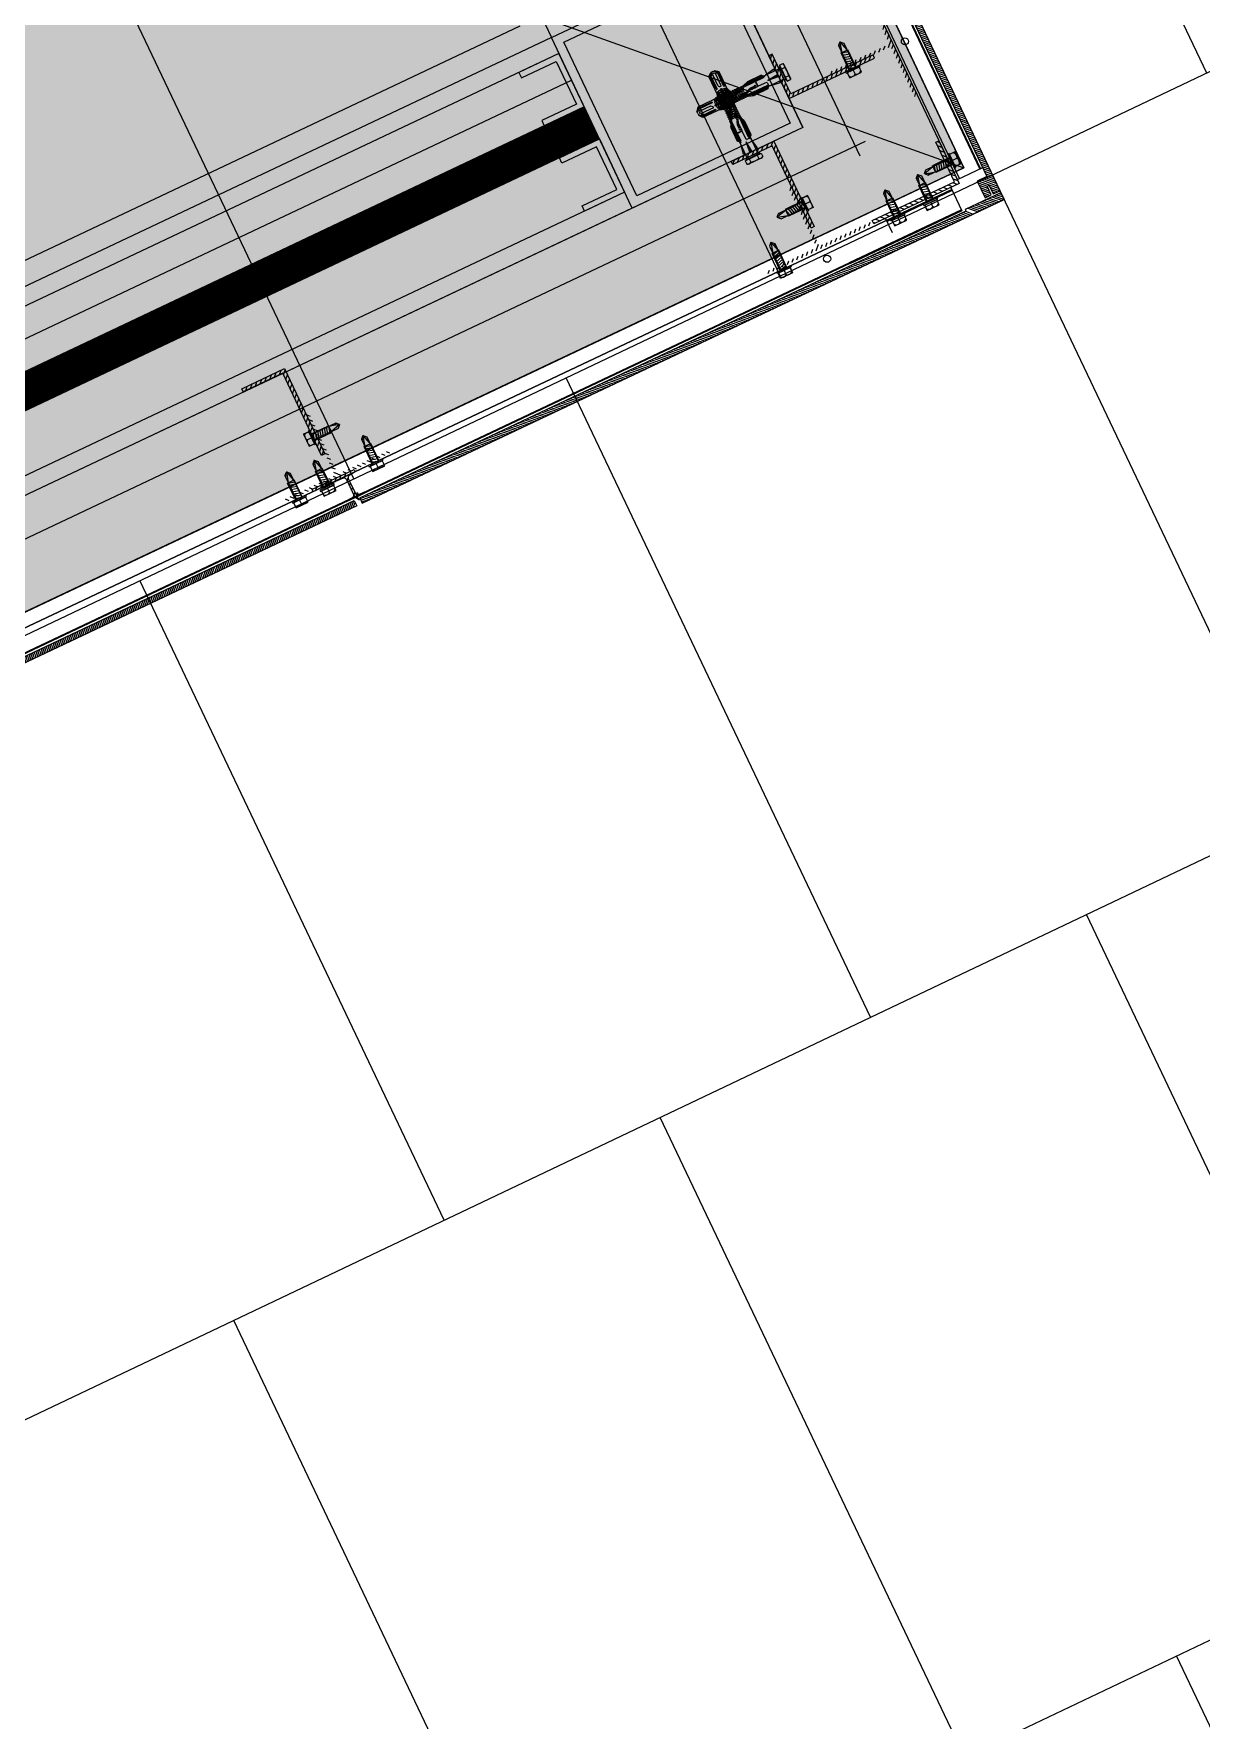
# Model space of a CAD drawing. Header units: metres. Extents: x 678805 to 1359287, y 2747329 to 5497370.
# Drawn here: x 679667.694 to 679668.683, y 2748562.204 to 2748563.633 of the extents above; entities that cross this region are included whole.
import ezdxf

# ---------------------------------------------------------------- set-up
doc = ezdxf.new("R2010")
doc.units = ezdxf.units.M
doc.linetypes.add('XREF_MON_BUILDINGS$0$Hidden', pattern=[0.004, 0.002, -0.002])
doc.linetypes.add('XREF_MON_SFT_TREES$0$HIDDEN', pattern=[0.375, 0.25, -0.125])
for name, color, linetype in [('00_XREF_MON_HSC_PAVEMENT', 7, 'Continuous'), ('00_XREF_TWQ_BUILDINGS', 7, 'Continuous'), ('00_XREF_TWQ_SFT_TREES', 7, 'Continuous'), ('XREF_MON_BUILDINGS$0$00-Modulos DEFINIDOS', 7, 'Continuous'), ('XREF_MON_BUILDINGS$0$00-Modulos ROOFS', 2, 'Continuous'), ('XREF_MON_BUILDINGS$0$02-L-01_Structure', 2, 'Continuous'), ('XREF_MON_BUILDINGS$0$02-L-01_Structure t2', 7, 'Continuous'), ('XREF_MON_BUILDINGS$0$02-L-01_Struture aux', 4, 'Continuous'), ('XREF_MON_BUILDINGS$0$02-L-Insulation', 252, 'Continuous'), ('XREF_MON_BUILDINGS$0$02-L-INT Panel', 5, 'Continuous'), ('XREF_MON_BUILDINGS$0$02-L-panel', 5, 'Continuous'), ('XREF_MON_SFT_TREES$0$SL_TREE_CANOPY', 251, 'XREF_MON_SFT_TREES$0$HIDDEN')]:
    doc.layers.add(name, color=color, linetype=linetype)
doc.layers.add('XREF_MON_BUILDINGS$0$0-WIPEOUTS', color=7, linetype='Continuous', true_color=0xffffff)
doc.layers.add('XREF_MON_SFT_TREES$0$SL_TREE_ALBIZIA_LEBBECK', color=7, linetype='Continuous', true_color=0xa3a300)
doc.layers.add('XREF_MON_BUILDINGS$0$00-AUX STRUCTURE', color=3, linetype='Continuous', plot=False)
for name, color, linetype, lineweight in [('XREF_MON_BUILDINGS$0$02-H-251', 251, 'Continuous', 0), ('XREF_MON_BUILDINGS$0$02-H-254', 254, 'Continuous', 0), ('XREF_MON_BUILDINGS$0$02-L-01_Structure L', 7, 'Continuous', 5), ('XREF_MON_BUILDINGS$0$02-L-01_Structure T', 8, 'Continuous', 5)]:
    doc.layers.add(name, color=color, linetype=linetype, lineweight=lineweight)
for name, color, linetype, lineweight, true_color in [('XREF_MON_BUILDINGS$0$02-KH-01 Water_Toilets', 7, 'Continuous', 30, 0x3877ff), ('XREF_MON_HSC_PAVEMENT$0$02-L-Joints-Paviment_07_Precast Concrete Blocks 60X40', 7, 'Continuous', 5, 0x999999), ('XREF_MON_HSC_PAVEMENT$0$03-TR-Pavement_07_Precast Concrete Blocks 60X40', 7, 'Continuous', 5, 0x999999)]:
    doc.layers.add(name, color=color, linetype=linetype, lineweight=lineweight, true_color=true_color)
doc.layers.get('XREF_MON_BUILDINGS$0$02-KH-01 Water_Toilets').off()
doc.layers.get('XREF_MON_SFT_TREES$0$SL_TREE_ALBIZIA_LEBBECK').off()
doc.linetypes.add('XREF_MON_BUILDINGS$0$BATTING', pattern='A,0.0001,-0.1,[134,ltypeshp.shx,S=0.1,R=0,X=-0.1,Y=0],-0.2,[134,ltypeshp.shx,S=0.1,R=180,X=0.1,Y=0],-0.1', length=0.4001)

# ---------------------------------------------------------------- blocks, each defined once
blk = doc.blocks.new('XREF_MON_BUILDINGS$0$modulo kiosco')
at = {"layer": 'XREF_MON_BUILDINGS$0$0-WIPEOUTS', "true_color": 0xfcfcfc}
h = blk.add_hatch(color=7, dxfattribs=at)
h.dxf.hatch_style = 1
h.paths.add_polyline_path([(119.6986, -61.6206), (119.6986, -56.8206), (124.4986, -56.8206), (124.4986, -61.6206)])
at = {"layer": 'XREF_MON_BUILDINGS$0$00-Modulos ROOFS'}
blk.add_line((119.6986, -56.8206), (124.4986, -61.6206), dxfattribs=at)
at = {"layer": 'XREF_MON_BUILDINGS$0$00-Modulos ROOFS', "lineweight": 0}
blk.add_lwpolyline([(119.6986, -61.6206), (119.6986, -56.8206), (124.4986, -56.8206), (124.4986, -61.6206)], close=True, dxfattribs=at)
at = {"layer": 'XREF_MON_BUILDINGS$0$00-Modulos ROOFS'}
blk.add_lwpolyline([(124.4986, -57.1206), (124.4986, -56.8206), (124.1986, -56.8206), (119.9986, -56.8206), (119.6986, -56.8206), (119.6986, -57.1206), (119.6986, -61.3206), (119.6986, -61.6206), (119.9986, -61.6206), (124.1986, -61.6206), (124.4986, -61.6206), (124.4986, -61.3206)], close=True, dxfattribs=at)
blk = doc.blocks.new('XREF_MON_BUILDINGS$0$PILAR STRUCTURE')
at = {"layer": 'XREF_MON_BUILDINGS$0$02-L-01_Structure', "linetype": 'Continuous'}
h = blk.add_hatch(dxfattribs=at)
h.set_pattern_fill('ANGLE', color=252)
h.set_pattern_definition([(0, (-144.6596, 18.5684), (0, 6.985), [5.08, -1.905]), (90, (-144.6596, 18.5684), (-6.985, 4e-16), [5.08, -1.905])])
h.paths.add_polyline_path([(-0.08, -0.08), (0.08, -0.08), (0.08, 0.08), (-0.08, 0.08)])
h.paths.add_polyline_path([(-0.072, -0.072), (0.072, -0.072), (0.072, 0.072), (-0.072, 0.072)], flags=16)
h = blk.add_hatch(color=252, dxfattribs=at)
h.dxf.hatch_style = 1
h.paths.add_polyline_path([(-0.072, -0.072), (0.072, -0.072), (0.072, 0.072), (-0.072, 0.072)], flags=16)
h.paths.add_polyline_path([(-0.08, -0.08), (0.08, -0.08), (0.08, 0.08), (-0.08, 0.08)])
for points in [[(-0.08, -0.08), (0.08, -0.08), (0.08, 0.08), (-0.08, 0.08)], [(-0.072, -0.072), (0.072, -0.072), (0.072, 0.072), (-0.072, 0.072)]]:
    blk.add_lwpolyline(points, close=True, dxfattribs=at)
blk = doc.blocks.new('XREF_MON_BUILDINGS$0$AUTORROSCANTE')
at = {"layer": 'XREF_MON_BUILDINGS$0$02-L-01_Structure t2', "color": 0}
for p, q in [((-31.2, 5.6), (-26.2, 5.6)), ((-31.2, 0), (-26.2, 0)), ((-2.4, 2.5), (-25, 2.5)), ((0, 0), (-9, 2.5)), ((0, 0), (-3.6, -1.1)), ((0, 0), (-2.4, 2.5)), ((0, 0), (-2.4, -2.5)), ((-31.2, -5.6), (-26.2, -5.6)), ((-2.4, -2.5), (-25, -2.5)), ((-3.6, -1.1), (-2.4, -2.5))]:
    blk.add_line(p, q, dxfattribs=at)
at = {"layer": 'XREF_MON_BUILDINGS$0$02-L-01_Structure t2', "color": 253}
for p, q in [((-25, 3.1), (-9, 3.1)), ((-23.5, -3.1), (-25, 2.7)), ((-21.4, -3.1), (-23.1, 3.1)), ((-19.3, -3.1), (-21, 3.1)), ((-17.3, -3.1), (-18.9, 3.1)), ((-15.2, -3.1), (-16.9, 3.1)), ((-13.1, -3.1), (-14.8, 3.1)), ((-11.1, -3.1), (-12.7, 3.1)), ((-9, -3.1), (-10.7, 3.1)), ((-9, -3.1), (-9, 3.1)), ((-25, -3.1), (-9, -3.1)), ((-3.6, -1.1), (-9, -2.5))]:
    blk.add_line(p, q, dxfattribs=at)
at = {"layer": 'XREF_MON_BUILDINGS$0$02-L-01_Structure t2', "color": 0}
for points in [[(-31.2, 5.6), (-26.2, 5.6), (-26.2, -5.6), (-31.2, -5.6)], [(-26.2, 6.5), (-25, 6.5), (-25, -6.5), (-26.2, -6.5)]]:
    blk.add_lwpolyline(points, close=True, dxfattribs=at)
for centre, start, end in [((-27, 2.4), 129.284, 214.1828), ((-27, -2.4), 145.8304, 230.7333)]:
    blk.add_arc(centre, 4.21, start, end, dxfattribs=at)
blk = doc.blocks.new('XREF_MON_BUILDINGS$0$ULMA_Montante VV')
at = {"layer": 'XREF_MON_BUILDINGS$0$02-H-251', "ltscale": 125}
h = blk.add_hatch(dxfattribs=at)
h.set_pattern_fill('ANSI31', color=256, scale=0.001, angle=450, style=0)
h.set_pattern_definition([(135, (-0.05125, -0.0025), (-0.00224506, -0.00224506), [])])
edge = h.paths.add_edge_path()
edge.add_line((-0.051, -0.0025), (0.0484, -0.0025))
edge.add_arc((0.0484, -0.0022), 0.0003, 270, 360)
edge.add_line((0.0487, -0.0022), (0.0487, -0.0003))
edge.add_arc((0.0484, -0.0003), 0.0003, 0, 90)
edge.add_line((0.0484, 0), (0, 0))
edge.add_line((0, 0), (0, 0.0572))
edge.add_arc((-0.0003, 0.0572), 0.0003, 0, 90)
edge.add_line((-0.0003, 0.0575), (-0.0022, 0.0575))
edge.add_arc((-0.0022, 0.0572), 0.0003, 90, 180)
edge.add_line((-0.0025, 0.0572), (-0.0025, 0))
edge.add_line((-0.0025, 0), (-0.051, 0))
edge.add_arc((-0.051, -0.0003), 0.0003, 90, 180)
edge.add_line((-0.0513, -0.0003), (-0.0513, -0.0022))
edge.add_arc((-0.051, -0.0022), 0.0003, 180, 270)
blk = doc.blocks.new('XREF_MON_BUILDINGS$0$ULMA_Autotaladrante')
at = {"layer": 'XREF_MON_BUILDINGS$0$02-L-01_Structure T', "color": 252}
for p, q in [((-0.025, 0), (-0.0226, 0.0025)), ((-0.025, 0), (-0.016, 0.0025)), ((-0.025, 0), (-0.0226, -0.0025)), ((-0.025, 0), (-0.0214, -0.0011)), ((-0.0226, 0.0025), (0, 0.0025)), ((0, 0.0032), (-0.016, 0.0032)), ((-0.016, -0.0031), (-0.016, 0.0032)), ((-0.016, -0.0031), (-0.0143, 0.0032)), ((-0.0139, -0.0031), (-0.0123, 0.0032)), ((-0.0119, -0.0031), (-0.0102, 0.0032)), ((-0.0098, -0.0031), (-0.0081, 0.0032)), ((-0.0077, -0.0031), (-0.0061, 0.0032)), ((-0.0057, -0.0031), (-0.004, 0.0032)), ((-0.0036, -0.0031), (-0.0019, 0.0032)), ((-0.0015, -0.0031), (0, 0.0027)), ((0.0062, 0.0056), (0.0012, 0.0056)), ((0.0062, 0), (0.0012, 0)), ((-0.0214, -0.0011), (-0.0226, -0.0025)), ((-0.0226, -0.0025), (0, -0.0025)), ((-0.0214, -0.0011), (-0.016, -0.0025)), ((0, -0.0031), (-0.016, -0.0031)), ((0.0062, -0.0056), (0.0012, -0.0056))]:
    blk.add_line(p, q, dxfattribs=at)
for points in [[(0.0012, 0.0065), (0, 0.0065), (0, -0.0065), (0.0012, -0.0065)], [(0.0062, 0.0056), (0.0012, 0.0056), (0.0012, -0.0056), (0.0062, -0.0056)]]:
    blk.add_lwpolyline(points, close=True, dxfattribs=at)
for centre, start, end in [((0.002, 0.0024), 325.8172, 50.716), ((0.002, -0.0024), 309.2667, 34.1696)]:
    blk.add_arc(centre, 0.00421, start, end, dxfattribs=at)
blk = doc.blocks.new('XREF_MON_BUILDINGS$0$ULMA_Escuadra40x80_Seccion')
at = {"layer": 'XREF_MON_BUILDINGS$0$02-H-251', "ltscale": 125}
h = blk.add_hatch(dxfattribs=at)
h.set_pattern_fill('ANSI31', color=256, scale=0.001, angle=360, style=0)
h.paths.add_polyline_path([(0, 0.08), (0.003, 0.08), (0.003, 0.003), (0.04, 0.003), (0.04, 0), (0, 0)])
at = {"layer": 'XREF_MON_BUILDINGS$0$02-L-01_Structure L', "linetype": 'Continuous'}
blk.add_lwpolyline([(0, 0.08), (0.003, 0.08), (0.003, 0.003), (0.04, 0.003), (0.04, 0), (0, 0)], close=True, dxfattribs=at)
blk = doc.blocks.new('XREF_MON_BUILDINGS$0$ULMA_Anclaje fijacion a forjado y a cerramiento base')
at = {"layer": 'XREF_MON_BUILDINGS$0$02-L-01_Structure T', "linetype": 'Continuous'}
for p, q in [((-0.095, 0.0049), (-0.098, 0.0019)), ((-0.095, 0.0038), (-0.098, 0.0016)), ((-0.098, 0.0009), (-0.095, 0.0031)), ((-0.098, 0), (-0.098, 0.0019)), ((-0.098, 0), (-0.098, -0.0019)), ((-0.095, 0.0012), (-0.096, 0.0004)), ((-0.0564, 0.0049), (-0.095, 0.0049)), ((-0.095, 0.0038), (-0.095, 0.0049)), ((-0.0795, 0.0038), (-0.095, 0.0038)), ((-0.0795, 0.0031), (-0.095, 0.0031)), ((-0.095, 0.0012), (-0.095, 0.0031)), ((-0.0805, 0.0012), (-0.095, 0.0012)), ((-0.0805, 0.0008), (-0.0805, 0.0012)), ((-0.0792, 0.0037), (-0.0795, 0.0038)), ((-0.0795, 0.0031), (-0.0792, 0.0032)), ((-0.079, 0.0034), (-0.0792, 0.0037)), ((-0.0792, 0.0032), (-0.079, 0.0034)), ((-0.0724, 0.0005), (-0.0775, 0.0005)), ((-0.0724, 0.0005), (-0.0775, 0.0005)), ((-0.0428, 0.003), (-0.0768, 0.003)), ((-0.0768, 0.0005), (-0.0768, 0.003)), ((-0.076, 0.0036), (-0.076, 0.0049)), ((-0.058, 0.0036), (-0.076, 0.0036)), ((-0.0755, 0.0049), (-0.0699, 0.0064)), ((-0.0755, 0.0043), (-0.0755, 0.0049)), ((-0.0752, 0.0005), (-0.0752, 0.003)), ((-0.057, 0.0044), (-0.075, 0.0044)), ((-0.0744, 0.0005), (-0.0744, 0.003)), ((-0.0728, 0.0005), (-0.0728, 0.003)), ((-0.072, 0.0005), (-0.072, 0.003)), ((-0.0599, 0.006), (-0.0714, 0.006)), ((-0.0714, 0.006), (-0.0714, 0.0049)), ((-0.0714, 0.006), (-0.0714, 0.0049)), ((-0.0704, 0.0008), (-0.0704, 0.003)), ((-0.0704, 0.0003), (-0.0704, 0.0008)), ((-0.0606, 0.0064), (-0.0699, 0.0064)), ((-0.0699, 0.0064), (-0.0699, 0.006)), ((-0.0696, 0.003), (-0.0696, 0)), ((-0.068, 0.0019), (-0.068, 0.003)), ((-0.068, 0.0008), (-0.068, 0.0019)), ((-0.068, 0), (-0.068, 0.0008)), ((-0.068, 0), (-0.068, -0.0008)), ((-0.0672, 0.0021), (-0.0672, 0.003)), ((-0.0672, 0.0011), (-0.0672, 0.0021)), ((-0.0672, 0), (-0.0672, 0.0011)), ((-0.0672, 0), (-0.0672, -0.0011)), ((-0.0656, 0.0022), (-0.0656, 0.003)), ((-0.0656, 0.0012), (-0.0656, 0.0022)), ((-0.0656, 0), (-0.0656, 0.0012)), ((-0.0656, 0), (-0.0656, -0.0013)), ((-0.0648, 0.0022), (-0.0648, 0.003)), ((-0.0648, 0.0012), (-0.0648, 0.0022)), ((-0.0648, 0), (-0.0648, 0.0012)), ((-0.0648, 0), (-0.0648, -0.0013)), ((-0.0632, 0.0022), (-0.0632, 0.003)), ((-0.0632, 0.0012), (-0.0632, 0.0022)), ((-0.0632, 0), (-0.0632, 0.0012)), ((-0.0632, 0), (-0.0632, -0.0013)), ((-0.0586, 0.0022), (-0.0625, 0.0022)), ((-0.0586, 0.0012), (-0.0625, 0.0012)), ((-0.0624, 0.0022), (-0.0624, 0.003)), ((-0.0624, 0), (-0.0624, 0.0012)), ((-0.0624, 0), (-0.0624, -0.0013)), ((-0.0608, 0.0022), (-0.0608, 0.003)), ((-0.0608, 0), (-0.0608, 0.0012)), ((-0.0608, 0), (-0.0608, -0.0013)), ((-0.0606, 0.0064), (-0.0606, 0.006)), ((-0.0606, 0.0064), (-0.058, 0.0049)), ((-0.06, 0.0022), (-0.06, 0.003)), ((-0.06, 0), (-0.06, 0.0012)), ((-0.06, 0), (-0.06, -0.003)), ((-0.0599, 0.006), (-0.0599, 0.0049)), ((-0.0584, 0.0022), (-0.0584, 0.003)), ((-0.0584, 0), (-0.0584, 0.0012)), ((-0.0584, 0), (-0.0584, -0.003)), ((-0.058, 0.0049), (-0.058, 0.0044)), ((-0.0576, 0.0022), (-0.0576, 0.003)), ((-0.0576, -0.003), (-0.0576, 0.0012)), ((-0.057, 0.0046), (-0.057, 0.0049)), ((-0.0564, 0.003), (-0.0564, 0.0049)), ((-0.056, 0.0018), (-0.056, 0.003)), ((-0.056, 0), (-0.056, 0.0007)), ((-0.056, 0), (-0.056, -0.003)), ((-0.0548, 0.0049), (-0.0559, 0.0042)), ((-0.0552, 0.0014), (-0.0552, 0.003)), ((-0.0552, 0.0003), (-0.0552, -0.003)), ((-0.054, 0.0049), (-0.0548, 0.0049)), ((-0.0548, 0.003), (-0.0548, 0.0049)), ((-0.054, 0.003), (-0.054, 0.0049)), ((-0.0536, 0.0003), (-0.0536, 0.003)), ((-0.0524, 0.0049), (-0.0535, 0.0042)), ((-0.0528, 0), (-0.0528, 0.003)), ((-0.0528, 0), (-0.0528, -0.0003)), ((-0.0524, 0.003), (-0.0524, 0.0049)), ((-0.0516, 0.0049), (-0.0524, 0.0049)), ((-0.0516, 0.003), (-0.0516, 0.0049)), ((-0.0512, 0), (-0.0512, 0.003)), ((-0.0512, 0), (-0.0512, -0.001)), ((-0.05, 0.0049), (-0.0511, 0.0042)), ((-0.0504, 0), (-0.0504, 0.003)), ((-0.0504, 0), (-0.0504, -0.0012)), ((-0.0492, 0.0049), (-0.05, 0.0049)), ((-0.05, 0.003), (-0.05, 0.0049)), ((-0.0492, 0.003), (-0.0492, 0.0049)), ((-0.0488, 0.0022), (-0.0488, 0.003)), ((-0.0488, 0.0012), (-0.0488, 0.0026)), ((-0.0488, 0), (-0.0488, 0.0012)), ((-0.0488, 0), (-0.0488, -0.0013)), ((-0.0476, 0.0049), (-0.0487, 0.0042)), ((-0.048, 0), (-0.048, 0.003)), ((-0.048, 0), (-0.048, -0.0013)), ((-0.0476, 0.003), (-0.0476, 0.0049)), ((-0.0468, 0.0049), (-0.0476, 0.0049)), ((-0.0424, 0.0022), (-0.0475, 0.0022)), ((-0.0424, 0.0012), (-0.0475, 0.0012)), ((-0.0468, 0.003), (-0.0468, 0.0049)), ((-0.0464, 0.0022), (-0.0464, 0.003)), ((-0.0464, 0), (-0.0464, 0.0012)), ((-0.0464, 0), (-0.0464, -0.0013)), ((-0.0452, 0.0049), (-0.0463, 0.0042)), ((-0.0456, 0.0022), (-0.0456, 0.003)), ((-0.0456, 0), (-0.0456, 0.0012)), ((-0.0456, 0), (-0.0456, -0.0013)), ((-0.0444, 0.0049), (-0.0452, 0.0049)), ((-0.0452, 0.003), (-0.0452, 0.0049)), ((-0.0444, 0.003), (-0.0444, 0.0049)), ((-0.044, 0.0022), (-0.044, 0.003)), ((-0.044, 0.0022), (-0.044, 0.003)), ((-0.044, 0), (-0.044, 0.0012)), ((-0.044, 0), (-0.044, 0.0012)), ((-0.044, 0), (-0.044, -0.0013)), ((-0.044, 0), (-0.044, -0.003)), ((-0.0428, 0.0049), (-0.0439, 0.0042)), ((0, 0.0049), (-0.0428, 0.0049)), ((-0.0428, 0.003), (-0.0428, 0.0049)), ((-0.042, 0.0049), (-0.042, 0.0022)), ((-0.0185, 0.0036), (-0.042, 0.0036)), ((-0.042, 0.0012), (-0.042, 0.001)), ((-0.0405, 0.001), (-0.042, 0.001)), ((-0.0415, 0.0049), (-0.0359, 0.0064)), ((-0.0415, 0.0043), (-0.0415, 0.0049)), ((-0.0175, 0.0044), (-0.041, 0.0044)), ((-0.0312, 0.001), (-0.038, 0.001)), ((-0.0196, 0.006), (-0.0374, 0.006)), ((-0.0374, 0.006), (-0.0374, 0.0049)), ((-0.02, 0.0064), (-0.0359, 0.0064)), ((-0.0359, 0.0064), (-0.0359, 0.006)), ((-0.0356, 0.0005), (-0.0319, 0.0005)), ((-0.0319, 0.0005), (-0.0356, 0.0005)), ((-0.0282, 0.001), (-0.0308, 0.001)), ((-0.0282, 0.001), (-0.028, 0.0008)), ((-0.0282, 0.001), (-0.0282, -0.0036)), ((-0.0278, 0.001), (-0.028, 0.0008)), ((-0.028, 0.0008), (-0.028, -0.0036)), ((-0.0278, 0.001), (-0.0278, -0.0036)), ((-0.018, 0.001), (-0.0278, 0.001)), ((-0.02, 0.0064), (-0.02, 0.006)), ((-0.0185, 0.0049), (-0.02, 0.0064)), ((-0.0196, 0.0049), (-0.0196, 0.006)), ((-0.0185, 0.0049), (-0.0185, 0.0044)), ((-0.0175, 0.0049), (-0.0175, 0.0015)), ((-0.0052, 0.0064), (-0.0159, 0.0049)), ((-0.0043, 0.0009), (-0.0159, 0)), ((-0.0159, 0), (-0.0052, 0)), ((-0.0052, 0.0049), (-0.0052, 0.0064)), ((-0.0052, 0.0064), (-0.0043, 0.0049)), ((-0.0043, 0.0009), (-0.0052, 0)), ((-0.0043, -0.0009), (-0.0052, 0)), ((-0.0043, -0.0009), (-0.0043, 0.0009)), ((0.0015, 0.0064), (0, 0.0049)), ((0, 0), (0, 0.0049)), ((0, 0), (0, -0.0049)), ((0.002, 0.0064), (0.0015, 0.0064)), ((0.0015, 0), (0.0015, 0.0064)), ((0.0015, 0), (0.0015, -0.0064)), ((0.002, 0.0075), (0.0059, 0.0075)), ((0.002, -0.0075), (0.002, 0.0075)), ((0.002, 0), (0.002, 0.0064)), ((0.002, 0.0038), (0.0059, 0.0038)), ((0.002, 0), (0.002, -0.0064)), ((0.0065, 0.0065), (0.0059, 0.0075)), ((0.0065, -0.0065), (0.0065, 0.0065)), ((-0.098, -0.0009), (-0.095, -0.0031)), ((-0.095, -0.0038), (-0.098, -0.0016)), ((-0.095, -0.0049), (-0.098, -0.0019)), ((-0.095, -0.0012), (-0.096, -0.0004)), ((-0.095, -0.0012), (-0.095, -0.0031)), ((-0.0825, -0.0012), (-0.095, -0.0012)), ((-0.0795, -0.0031), (-0.095, -0.0031)), ((-0.095, -0.0038), (-0.095, -0.0049)), ((-0.0795, -0.0038), (-0.095, -0.0038)), ((-0.0564, -0.0049), (-0.095, -0.0049)), ((-0.0792, -0.0032), (-0.0795, -0.0031)), ((-0.0795, -0.0038), (-0.0792, -0.0037)), ((-0.079, -0.0034), (-0.0792, -0.0032)), ((-0.0792, -0.0037), (-0.079, -0.0034)), ((-0.0724, -0.0005), (-0.0775, -0.0005)), ((-0.0724, -0.0005), (-0.0775, -0.0005)), ((-0.0768, -0.0005), (-0.0768, -0.003)), ((-0.0428, -0.003), (-0.0768, -0.003)), ((-0.076, -0.0036), (-0.076, -0.0049)), ((-0.058, -0.0036), (-0.076, -0.0036)), ((-0.0755, -0.0043), (-0.0755, -0.0049)), ((-0.0755, -0.0049), (-0.0699, -0.0064)), ((-0.0752, -0.0005), (-0.0752, -0.003)), ((-0.057, -0.0044), (-0.075, -0.0044)), ((-0.0744, -0.0005), (-0.0744, -0.003)), ((-0.0728, -0.0005), (-0.0728, -0.003)), ((-0.072, -0.0005), (-0.072, -0.003)), ((-0.0714, -0.0049), (-0.0714, -0.006)), ((-0.0714, -0.0049), (-0.0714, -0.006)), ((-0.0599, -0.006), (-0.0714, -0.006)), ((-0.0704, -0.0008), (-0.0704, -0.003)), ((-0.0699, -0.006), (-0.0699, -0.0064)), ((-0.0606, -0.0064), (-0.0699, -0.0064)), ((-0.0696, -0.0011), (-0.0696, -0.003)), ((-0.068, -0.0019), (-0.068, -0.003)), ((-0.0672, -0.0021), (-0.0672, -0.003)), ((-0.0605, -0.0013), (-0.0656, -0.0013)), ((-0.0656, -0.0022), (-0.0656, -0.003)), ((-0.0656, -0.0022), (-0.0605, -0.0022)), ((-0.0648, -0.0022), (-0.0648, -0.003)), ((-0.0632, -0.0022), (-0.0632, -0.003)), ((-0.0624, -0.0022), (-0.0624, -0.003)), ((-0.0608, -0.0022), (-0.0608, -0.003)), ((-0.0606, -0.0064), (-0.058, -0.0049)), ((-0.0606, -0.006), (-0.0606, -0.0064)), ((-0.0599, -0.0049), (-0.0599, -0.006)), ((-0.058, -0.0044), (-0.058, -0.0049)), ((-0.057, -0.0044), (-0.057, -0.0049)), ((-0.0564, -0.003), (-0.0564, -0.0049)), ((-0.0548, -0.0049), (-0.0559, -0.0042)), ((-0.0548, -0.003), (-0.0548, -0.0049)), ((-0.054, -0.0049), (-0.0548, -0.0049)), ((-0.054, -0.003), (-0.054, -0.0049)), ((-0.0536, -0.0009), (-0.0536, -0.003)), ((-0.0524, -0.0049), (-0.0535, -0.0042)), ((-0.0528, -0.0014), (-0.0528, -0.003)), ((-0.0524, -0.003), (-0.0524, -0.0049)), ((-0.0516, -0.0049), (-0.0524, -0.0049)), ((-0.0516, -0.003), (-0.0516, -0.0049)), ((-0.0512, -0.002), (-0.0512, -0.003)), ((-0.05, -0.0049), (-0.0511, -0.0042)), ((-0.0504, -0.0022), (-0.0504, -0.003)), ((-0.05, -0.003), (-0.05, -0.0049)), ((-0.0492, -0.0049), (-0.05, -0.0049)), ((-0.0455, -0.0013), (-0.0494, -0.0013)), ((-0.0455, -0.0022), (-0.0494, -0.0022)), ((-0.0492, -0.003), (-0.0492, -0.0049)), ((-0.0488, -0.0022), (-0.0488, -0.003)), ((-0.0476, -0.0049), (-0.0487, -0.0042)), ((-0.048, -0.0022), (-0.048, -0.003)), ((-0.0476, -0.003), (-0.0476, -0.0049)), ((-0.0468, -0.0049), (-0.0476, -0.0049)), ((-0.0468, -0.003), (-0.0468, -0.0049)), ((-0.0464, -0.0022), (-0.0464, -0.003)), ((-0.0452, -0.0049), (-0.0463, -0.0042)), ((-0.0456, -0.0022), (-0.0456, -0.003)), ((-0.0452, -0.003), (-0.0452, -0.0049)), ((-0.0444, -0.0049), (-0.0452, -0.0049)), ((-0.0444, -0.003), (-0.0444, -0.0049)), ((-0.044, -0.0022), (-0.044, -0.003)), ((-0.0428, -0.0049), (-0.0439, -0.0042)), ((-0.0428, -0.003), (-0.0428, -0.0049)), ((0, -0.0049), (-0.0428, -0.0049)), ((-0.042, -0.0036), (-0.042, -0.0049)), ((-0.0185, -0.0036), (-0.042, -0.0036)), ((-0.0415, -0.0043), (-0.0415, -0.0049)), ((-0.0415, -0.0049), (-0.0359, -0.0064)), ((-0.0175, -0.0044), (-0.041, -0.0044)), ((-0.0374, -0.0049), (-0.0374, -0.006)), ((-0.0196, -0.006), (-0.0374, -0.006)), ((-0.0359, -0.006), (-0.0359, -0.0064)), ((-0.02, -0.0064), (-0.0359, -0.0064)), ((-0.0319, -0.0005), (-0.0356, -0.0005)), ((-0.0356, -0.0005), (-0.0319, -0.0005)), ((-0.0185, -0.0049), (-0.02, -0.0064)), ((-0.02, -0.006), (-0.02, -0.0064)), ((-0.0196, -0.0049), (-0.0196, -0.006)), ((-0.0185, -0.0044), (-0.0185, -0.0049)), ((-0.0175, -0.0046), (-0.0175, -0.0049)), ((-0.0043, -0.0009), (-0.0159, 0)), ((-0.0052, -0.0064), (-0.0159, -0.0049)), ((-0.0052, -0.0049), (-0.0052, -0.0064)), ((-0.0052, -0.0064), (-0.0043, -0.0049)), ((0.0015, -0.0064), (0, -0.0049)), ((0.002, -0.0064), (0.0015, -0.0064)), ((0.002, -0.0038), (0.0059, -0.0038)), ((0.002, -0.0075), (0.0059, -0.0075)), ((0.0065, -0.0065), (0.0059, -0.0075))]:
    blk.add_line(p, q, dxfattribs=at)
for centre, radius, start, end in [((-0.0957, 0), 0.0005, 130.2691, 229.7309), ((-0.0825, 0.0008), 0.002, 270, 0), ((-0.0775, 0), 0.0005, 89.9975, 270), ((-0.0775, 0), 0.0005, 90, 270.0025), ((-0.075, 0.0034), 0.001, 90, 168.463), ((-0.0724, -0.007), 0.0075, 61.0463, 90), ((-0.0695, 0.006), 0.001, 180, 0), ((-0.0671, 0.006), 0.001, 180, 0), ((-0.0647, 0.006), 0.001, 180, 0), ((-0.0623, 0.006), 0.001, 180, 0), ((-0.0625, 0.0017), 0.0005, 90, 270.0116), ((-0.0605, 0.0017), 0.0005, 270.0013, 90), ((-0.0586, -0.0053), 0.0075, 48.5904, 90), ((-0.0586, -0.0053), 0.0065, 48.5904, 90), ((-0.058, 0.0046), 0.001, 270, 0), ((-0.0561, 0.0045), 0.0003, 180, 300), ((-0.0586, 0.0052), 0.0065, 306.1289, 311.4096), ((-0.0494, -0.0053), 0.0075, 128.1223, 131.4096), ((-0.0537, 0.0045), 0.0003, 180, 300), ((-0.0494, 0.0052), 0.0065, 228.5904, 270), ((-0.0513, 0.0045), 0.0003, 180, 300), ((-0.0489, 0.0045), 0.0003, 180, 300), ((-0.0475, 0.0017), 0.0005, 90, 270.0025), ((-0.0465, 0.0045), 0.0003, 180, 300), ((-0.0455, 0.0017), 0.0005, 270, 90), ((-0.0441, 0.0045), 0.0003, 180, 300), ((-0.0424, -0.0053), 0.0075, 61.0463, 90), ((-0.0424, -0.0053), 0.0065, 61.0463, 90), ((-0.041, 0.0034), 0.001, 90, 168.463), ((-0.0356, 0.007), 0.0075, 241.0463, 270), ((-0.0356, 0.007), 0.0065, 241.0463, 269.9987), ((-0.0356, -0.007), 0.0075, 90, 111.0361), ((-0.0355, 0.006), 0.001, 180, 0), ((-0.0355, 0.006), 0.001, 180, 0), ((-0.0327, 0.006), 0.001, 180, 0), ((-0.031, 0), 0.001, 209.9997, 150), ((-0.031, 0), 0.001, 210, 150.0003), ((-0.0299, 0.006), 0.001, 180, 0), ((-0.0271, 0.006), 0.001, 180, 0), ((-0.0243, 0.006), 0.001, 180, 0), ((-0.0215, 0.006), 0.001, 180, 0), ((-0.0185, 0.0046), 0.001, 270, 0), ((-0.018, 0.0015), 0.0005, 270, 0), ((0.0032, 0.0056), 0.00332, 325.6168, 34.3832), ((-0.0059, 0), 0.0124, 342.4126, 17.5874), ((-0.075, -0.0034), 0.001, 191.537, 270), ((-0.0724, 0.007), 0.0075, 270, 291.0395), ((-0.0724, -0.007), 0.0065, 61.0463, 90), ((-0.0695, -0.006), 0.001, 0, 180), ((-0.0656, 0.0052), 0.0075, 241.0463, 270), ((-0.0656, 0.0052), 0.0065, 241.0463, 269.9987), ((-0.0671, -0.006), 0.001, 0, 180), ((-0.0647, -0.006), 0.001, 0, 180), ((-0.0623, -0.006), 0.001, 0, 180), ((-0.0625, -0.0018), 0.0005, 89.9884, 270), ((-0.0605, -0.0018), 0.0005, 270, 89.9987), ((-0.058, -0.0046), 0.001, 11.537, 90), ((-0.0561, -0.0045), 0.0003, 60, 180), ((-0.0494, 0.0052), 0.0075, 228.5904, 270), ((-0.0586, 0.0052), 0.0075, 308.1223, 311.4096), ((-0.0537, -0.0045), 0.0003, 60, 180), ((-0.0494, -0.0053), 0.0065, 126.1289, 131.4096), ((-0.0513, -0.0045), 0.0003, 60, 180), ((-0.0489, -0.0045), 0.0003, 60, 180), ((-0.0475, -0.0018), 0.0005, 89.9975, 270), ((-0.0465, -0.0045), 0.0003, 60, 180), ((-0.0455, -0.0018), 0.0005, 270, 90), ((-0.0441, -0.0045), 0.0003, 60, 180), ((-0.041, -0.0034), 0.001, 191.537, 270), ((-0.0355, -0.006), 0.001, 0, 180), ((-0.0355, -0.006), 0.001, 0, 180), ((-0.0327, -0.006), 0.001, 0, 180), ((-0.0299, -0.006), 0.001, 0, 180), ((-0.0271, -0.006), 0.001, 0, 180), ((-0.0243, -0.006), 0.001, 0, 180), ((-0.0215, -0.006), 0.001, 0, 180), ((-0.0185, -0.0046), 0.001, 0, 90), ((0.0032, -0.0056), 0.00332, 325.6168, 34.3832)]:
    blk.add_arc(centre, radius, start, end, dxfattribs=at)
blk = doc.blocks.new('XREF_MON_BUILDINGS$0$A$C56BF4A3E')
at = {"layer": 'XREF_MON_BUILDINGS$0$02-H-251', "linetype": 'XREF_MON_BUILDINGS$0$Hidden', "ltscale": 125}
h = blk.add_hatch(dxfattribs=at)
h.set_pattern_fill('ANSI31', color=256, scale=0.001, angle=630, style=0)
h.set_pattern_definition([(315, (-170.3341458, 256.273152), (0.00224506403, 0.00224506403), [])])
edge = h.paths.add_edge_path()
edge.add_line((0.0269, 0.6352), (0.0269, 0.6332))
edge.add_line((0.0269, 0.6332), (0.0266, 0.6263))
edge.add_line((0.0266, 0.6263), (0.0257, 0.6254))
edge.add_arc((0.0259, 0.6252), 0.0003, 132.95, 222.95)
edge.add_line((0.0257, 0.625), (0.0266, 0.624))
edge.add_line((0.0266, 0.624), (0.0265, 0.6223))
edge.add_line((0.0265, 0.6223), (0.0256, 0.6214))
edge.add_arc((0.0258, 0.6212), 0.0003, 132.95, 222.95)
edge.add_line((0.0255, 0.621), (0.0264, 0.62))
edge.add_line((0.0264, 0.62), (0.026, 0.6071))
edge.add_arc((0.024, 0.6072), 0.002, 270, 357.9546, ccw=False)
edge.add_line((0.024, 0.6052), (0.0172, 0.6052))
edge.add_line((0.0172, 0.6052), (0.0079, 0.6052))
edge.add_line((0.0079, 0.6052), (0.0079, 0.6103))
edge.add_line((0.0079, 0.6103), (0.0069, 0.6103))
edge.add_line((0.0069, 0.6103), (0.0069, 0.605))
edge.add_arc((0.0066, 0.605), 0.0003, -60, 0, ccw=False)
edge.add_line((0.0067, 0.6047), (0.0039, 0.6031))
edge.add_arc((0.004, 0.6028), 0.0003, 120, 300)
edge.add_line((0.0042, 0.6026), (0.0064, 0.6039))
edge.add_arc((0.0066, 0.6036), 0.0003, 0, 120, ccw=False)
edge.add_line((0.0069, 0.6036), (0.0069, 0.5959))
edge.add_line((0.0069, 0.5959), (0.0079, 0.5959))
edge.add_line((0.0079, 0.5959), (0.0079, 0.6019))
edge.add_line((0.0079, 0.6019), (0.0096, 0.6019))
edge.add_arc((0.0096, 0.6021), 0.00025, 270, 450)
edge.add_line((0.0096, 0.6024), (0.0079, 0.6024))
edge.add_line((0.0079, 0.6024), (0.0079, 0.6034))
edge.add_line((0.0079, 0.6034), (0.0241, 0.6034))
edge.add_arc((0.0241, 0.6014), 0.002, 7.4474, 90, ccw=False)
edge.add_line((0.0261, 0.6016), (0.0269, 0.5957))
edge.add_line((0.0269, 0.5957), (0.0287, 0.5957))
edge.add_line((0.0287, 0.5957), (0.0287, 0.6352))
edge.add_line((0.0287, 0.6352), (0.0269, 0.6352))
at = {"layer": 'XREF_MON_BUILDINGS$0$02-H-254', "ltscale": 125}
h = blk.add_hatch(dxfattribs=at)
h.set_pattern_fill('ANSI31', color=256, scale=0.0005, angle=270, style=0)
h.set_pattern_definition([(315, (-170.2068423, 257.0159102), (0.001122532015, 0.001122532015), [])])
h.paths.add_polyline_path([(0, 1.2017), (0, 0.6068), (0.0049, 0.6068), (0.0049, 1.2017)])
h = blk.add_hatch(dxfattribs=at)
h.set_pattern_fill('ANSI31', color=256, scale=0.0005, angle=180, style=0)
h.set_pattern_definition([(225, (257.396747, 179.8797022), (0.001122532015, -0.001122532015), [])])
h.paths.add_polyline_path([(0.005, 0.6017), (0.005, 0.0332), (0.0065, 0.0332), (0.0065, 0), (0, 0), (0, 0.6017)])
h = blk.add_hatch(dxfattribs=at)
h.set_pattern_fill('ANSI31', color=256, scale=0.0005, angle=180, style=0)
h.set_pattern_definition([(225, (257.5004318, 179.6417735), (0.001122532015, -0.001122532015), [])])
h.paths.add_polyline_path([(0.0239, 0.014), (0.0239, 0.0049), (0.6017, 0.0049), (0.6017, 0), (0.0083, 0), (0.0083, 0.0065), (0.0163, 0.0065), (0.0163, 0.0082), (0.0083, 0.0082), (0.0083, 0.014)])
at = {"layer": 'XREF_MON_BUILDINGS$0$00-AUX STRUCTURE', "linetype": 'Continuous', "const_width": 0.03}
blk.add_lwpolyline([(0.2081, 4.5281), (0.2081, 0.2881)], dxfattribs=at)
at = {"layer": 'XREF_MON_BUILDINGS$0$02-L-01_Struture aux'}
for p, q in [((0.0267, 0.0366), (0.0267, 4.7827)), ((0.0268, 4.7827), (0.0268, 0.0366)), ((0.0148, 0.0976), (0.0287, 0.0976)), ((0.0257, 0.0366), (0.0257, 0.0976)), ((0.0287, 0.0366), (0.0068, 0.0366)), ((0.0322, 0.0287), (4.7827, 0.0287)), ((0.0322, 0.0287), (0.0322, 0.0049)), ((4.7827, 0.0268), (0.0322, 0.0268))]:
    blk.add_line(p, q, dxfattribs=at)
at = {"layer": 'XREF_MON_BUILDINGS$0$02-L-01_Struture aux', "linetype": 'Continuous'}
for p, q in [((0.1931, 0.2881), (0.1931, 4.5281)), ((0.2231, 0.2881), (0.2231, 4.5281))]:
    blk.add_line(p, q, dxfattribs=at)
at = {"layer": 'XREF_MON_BUILDINGS$0$02-L-01_Struture aux', "linetype": 'XREF_MON_BUILDINGS$0$Hidden'}
for p, q in [((0.0266, 0.6263), (0.0269, 0.6332)), ((0.0269, 0.6352), (0.0269, 0.6332)), ((0.0287, 0.6352), (0.0269, 0.6352)), ((0.0269, 0.6339), (0.0269, 0.6332)), ((0.0287, 0.6352), (0.0287, 0.5957)), ((0.0255, 0.621), (0.0264, 0.62)), ((0.0256, 0.6214), (0.0265, 0.6223)), ((0.0257, 0.6254), (0.0266, 0.6263)), ((0.0257, 0.625), (0.0266, 0.624)), ((0.026, 0.6071), (0.0264, 0.62)), ((0.0265, 0.6223), (0.0266, 0.624)), ((0.0039, 0.6031), (0.0067, 0.6047)), ((0.0042, 0.6026), (0.0064, 0.6039)), ((0.0079, 0.6103), (0.0069, 0.6103)), ((0.0069, 0.6103), (0.0069, 0.605)), ((0.0069, 0.6036), (0.0069, 0.5959)), ((0.0079, 0.6103), (0.0079, 0.6052)), ((0.0172, 0.6052), (0.0079, 0.6052)), ((0.0241, 0.6034), (0.0079, 0.6034)), ((0.0079, 0.6034), (0.0079, 0.6022)), ((0.0096, 0.6022), (0.0079, 0.6022)), ((0.0079, 0.6017), (0.0079, 0.5959)), ((0.0096, 0.6017), (0.0079, 0.6017)), ((0.024, 0.6052), (0.0172, 0.6052)), ((0.0261, 0.6016), (0.0269, 0.5957)), ((0.0079, 0.5959), (0.0069, 0.5959)), ((0.0287, 0.5957), (0.0269, 0.5957))]:
    blk.add_line(p, q, dxfattribs=at)
at = {"layer": 'XREF_MON_BUILDINGS$0$02-L-01_Struture aux', "ltscale": 0.001}
for p, q in [((0.005, 0.6017), (0.005, 0.0332)), ((0.0068, 0.0366), (0.0068, 0.1416)), ((0.0076, 0.0366), (0.0076, 0.1416))]:
    blk.add_line(p, q, dxfattribs=at)
at = {"layer": 'XREF_MON_BUILDINGS$0$02-L-01_Struture aux'}
for points in [[(0.0069, 0.0366), (0.0069, 4.6778)], [(0.0077, 4.6778), (0.0077, 0.0366)], [(4.6778, 0.0077), (0.0322, 0.0077)], [(0.0322, 0.0069), (4.6778, 0.0069)]]:
    blk.add_lwpolyline(points, dxfattribs=at)
at = {"layer": 'XREF_MON_BUILDINGS$0$02-L-01_Struture aux', "linetype": 'Continuous'}
for points in [[(0.1931, 0.3256), (0.1931, 0.2881), (0.1431, 0.2881), (0.1431, 0.3256), (0.1481, 0.3256), (0.1481, 0.2931), (0.1881, 0.2931), (0.1881, 0.3256), (0.1931, 0.3256)], [(0.2231, 0.3256), (0.2231, 0.2881), (0.2731, 0.2881), (0.2731, 0.3256), (0.2681, 0.3256), (0.2681, 0.2931), (0.2281, 0.2931), (0.2281, 0.3256), (0.2231, 0.3256)], [(0.2231, 0.3256), (0.2231, 0.2881), (0.2731, 0.2881), (0.2731, 0.3256), (0.2681, 0.3256), (0.2681, 0.2931), (0.2281, 0.2931), (0.2281, 0.3256), (0.2231, 0.3256)]]:
    blk.add_lwpolyline(points, dxfattribs=at)
at = {"layer": 'XREF_MON_BUILDINGS$0$02-L-01_Struture aux', "ltscale": 2}
for centre in [(0.0188, 0.1571), (0.1571, 0.0188)]:
    blk.add_circle(centre, 0.003, dxfattribs=at)
at = {"layer": 'XREF_MON_BUILDINGS$0$02-L-01_Struture aux', "linetype": 'XREF_MON_BUILDINGS$0$Hidden'}
for centre, radius, start, end in [((0.0258, 0.6212), 0.0003, 132.95, 222.95), ((0.0259, 0.6252), 0.0003, 132.95, 222.95), ((0.004, 0.6028), 0.0003, 120, 300), ((0.0066, 0.6036), 0.0003, 0, 120), ((0.0066, 0.605), 0.0003, 300, 0), ((0.0096, 0.6019), 0.00025, 270, 90), ((0.024, 0.6072), 0.002, 270, 357.9546), ((0.0241, 0.6014), 0.002, 7.4474, 90)]:
    blk.add_arc(centre, radius, start, end, dxfattribs=at)
at = {"layer": 'XREF_MON_BUILDINGS$0$02-L-Insulation', "linetype": 'XREF_MON_BUILDINGS$0$BATTING', "ltscale": 0.08}
for p, q in [((0.0947, 0.0854), (0.0947, 4.7215)), ((0.0854, 0.0947), (5.1106, 0.098))]:
    blk.add_line(p, q, dxfattribs=at)
at = {"layer": 'XREF_MON_BUILDINGS$0$02-L-Insulation', "linetype": 'XREF_MON_BUILDINGS$0$BATTING', "ltscale": 0.04}
blk.add_line((0.2481, 4.5181), (0.2481, 0.2881), dxfattribs=at)
at = {"layer": 'XREF_MON_BUILDINGS$0$02-L-INT Panel', "linetype": 'Continuous'}
for p, q in [((0.1281, 0.1281), (0.1281, 4.6881)), ((0.1281, 0.2881), (0.1281, 4.5281)), ((0.1431, 0.2881), (0.1431, 4.5281)), ((0.2731, 0.2881), (0.2731, 4.5281)), ((0.2881, 0.2881), (0.2881, 4.5281)), ((0.3081, 0.3081), (0.3081, 4.5081)), ((4.5281, 0.2881), (0.2881, 0.2881)), ((4.6881, 0.1281), (0.1281, 0.1281)), ((0.1281, 0.1281), (4.6881, 0.1281))]:
    blk.add_line(p, q, dxfattribs=at)
at = {"layer": 'XREF_MON_BUILDINGS$0$02-L-panel'}
for p, q in [((0, 0.6017), (0, 0)), ((0, 0), (0, 0.6017)), ((0.005, 0.0332), (0.0067, 0.0332)), ((0.0067, 0.0332), (0.0067, 0)), ((0.0067, 0), (0, 0)), ((4.2009, 0.0049), (0.0239, 0.0049))]:
    blk.add_line(p, q, dxfattribs=at)
for points in [[(0.0049, 0.6068), (0, 0.6068), (0, 1.2017), (0.0049, 1.2017), (0.0049, 0.6068)], [(0.0239, 0.014), (0.0083, 0.014), (0.0083, 0.0082), (0.0163, 0.0082), (0.0163, 0.0065), (0.0083, 0.0065), (0.0083, 0), (0.6017, 0), (0.6017, 0.0049), (0.0239, 0.0049), (0.0239, 0.014), (0.0239, 0.014), (0.0239, 0.014), (0.0083, 0.014), (0.0083, 0.0082)]]:
    blk.add_lwpolyline(points, dxfattribs=at)
at = {"layer": 'XREF_MON_BUILDINGS$0$02-L-panel', "ltscale": 125}
blk.add_lwpolyline([(0.0049, 0.6017), (0, 0.6017)], dxfattribs=at)
at = {"layer": 'XREF_MON_BUILDINGS$0$02-L-01_Structure', "linetype": 'Continuous', "xscale": -1, "rotation": 180}
blk.add_blockref('XREF_MON_BUILDINGS$0$PILAR STRUCTURE', (0.2081, 0.2081), dxfattribs=at)
at = {"layer": 'XREF_MON_BUILDINGS$0$02-L-01_Struture aux'}
for name, p, rotation in [('XREF_MON_BUILDINGS$0$ULMA_Montante VV', (0.0312, 0.61), 270), ('XREF_MON_BUILDINGS$0$ULMA_Escuadra40x80_Seccion', (0.1313, 0.6125), 89.99999999999999), ('XREF_MON_BUILDINGS$0$ULMA_Autotaladrante', (0.0253, 0.6228), 180.0047410520664), ('XREF_MON_BUILDINGS$0$ULMA_Autotaladrante', (0.0685, 0.6155), 90.00948210919395), ('XREF_MON_BUILDINGS$0$ULMA_Escuadra40x80_Seccion', (0.1281, 0.1553), 89.99999999999999), ('XREF_MON_BUILDINGS$0$ULMA_Autotaladrante', (0.0257, 0.0878), 180.0047410520664), ('XREF_MON_BUILDINGS$0$ULMA_Autotaladrante', (0.1553, 0.0687), 180.0047410519583), ('XREF_MON_BUILDINGS$0$ULMA_Autotaladrante', (0.0257, 0.0573), 180.0047410520664), ('XREF_MON_BUILDINGS$0$ULMA_Autotaladrante', (0.0487, 0.0267), 270.0047410520664)]:
    blk.add_blockref(name, p, dxfattribs=dict(at, rotation=rotation))
at = {"layer": 'XREF_MON_BUILDINGS$0$02-L-01_Struture aux', "xscale": -0.001000000003841706, "yscale": 0.000999999996565748, "zscale": 0.001, "rotation": 180}
for p in [(0.0515, 0.6484), (0.0516, 0.5766)]:
    blk.add_blockref('XREF_MON_BUILDINGS$0$AUTORROSCANTE', p, dxfattribs=at)
at = {"layer": 'XREF_MON_BUILDINGS$0$02-L-01_Struture aux', "color": 253, "xscale": 0.001000000003841706, "yscale": 0.001000000003841706, "zscale": 0.001000000003841706}
blk.add_blockref('XREF_MON_BUILDINGS$0$AUTORROSCANTE', (0.0518, 0.1942), dxfattribs=at)
at = {"layer": 'XREF_MON_BUILDINGS$0$02-L-01_Struture aux'}
for name, p, xscale, rotation in [('XREF_MON_BUILDINGS$0$ULMA_Montante VV', (0.0313, 0.1608), -1, 270), ('XREF_MON_BUILDINGS$0$ULMA_Anclaje fijacion a forjado y a cerramiento base', (0.1768, 0.1251), -0.8000000000001819, 89.99999999989186), ('XREF_MON_BUILDINGS$0$ULMA_Autotaladrante', (0.0687, 0.1553), -1, 89.99525894793354), ('XREF_MON_BUILDINGS$0$ULMA_Anclaje fijacion a forjado y a cerramiento base', (0.1251, 0.1768), 0.8000000000001819, 180), ('XREF_MON_BUILDINGS$0$ULMA_Escuadra40x80_Seccion', (0.1553, 0.1281), -1, 180)]:
    blk.add_blockref(name, p, dxfattribs=dict(at, xscale=xscale, rotation=rotation))
for name, p in [('XREF_MON_BUILDINGS$0$ULMA_Escuadra40x80_Seccion', (0.0287, 0.0287)), ('XREF_MON_BUILDINGS$0$ULMA_Montante VV', (0.1608, 0.0313))]:
    blk.add_blockref(name, p, dxfattribs=at)
blk = doc.blocks.new('XREF_MON_BUILDINGS')
at = {"layer": 'XREF_MON_BUILDINGS$0$02-KH-01 Water_Toilets', "linetype": 'Continuous', "rotation": 25.31616115920808}
blk.add_blockref('XREF_MON_BUILDINGS$0$modulo kiosco', (679529.5899, 2748565.9849), dxfattribs=at)
at = {"layer": 'XREF_MON_BUILDINGS$0$00-Modulos DEFINIDOS', "rotation": 115.3161611891357}
blk.add_blockref('XREF_MON_BUILDINGS$0$A$C56BF4A3E', (679668.5158, 2748563.4927), dxfattribs=at)
blk = doc.blocks.new('XREF_MON_SFT_TREES$0$Albizia_lebbeck')
at = {"layer": 'XREF_MON_SFT_TREES$0$SL_TREE_CANOPY', "linetype": 'XREF_MON_SFT_TREES$0$HIDDEN'}
blk.add_circle((0, 0), 5, dxfattribs=at)
blk = doc.blocks.new('XREF_MON_SFT_TREES')
at = {"layer": 'XREF_MON_SFT_TREES$0$SL_TREE_ALBIZIA_LEBBECK', "rotation": 25.44812939262281}
blk.add_blockref('XREF_MON_SFT_TREES$0$Albizia_lebbeck', (679671.4929, 2748560.6129), dxfattribs=at)
blk = doc.blocks.new('XREF_MON_HSC_PAVEMENT')
at = {"layer": 'XREF_MON_HSC_PAVEMENT$0$02-L-Joints-Paviment_07_Precast Concrete Blocks 60X40'}
for points in [[(679668.6873, 2748563.5998), (679668.4294, 2748564.1416)], [(679668.3261, 2748563.428), (679668.0682, 2748563.9697)], [(679667.9649, 2748563.2561), (679667.7071, 2748563.7979)], [(679668.7637, 2748562.9717), (679668.5059, 2748563.5135)], [(679668.4025, 2748562.7999), (679668.1447, 2748563.3416)], [(679668.0413, 2748562.628), (679667.7835, 2748563.1698)], [(679668.8432, 2748562.3451), (679668.5854, 2748562.8869)], [(679668.482, 2748562.1732), (679668.2242, 2748562.715)], [(679668.1208, 2748562.0013), (679667.863, 2748562.5431)], [(679668.9197, 2748561.717), (679668.6618, 2748562.2588)]]:
    blk.add_lwpolyline(points, dxfattribs=at)
at = {"layer": 'XREF_MON_HSC_PAVEMENT$0$03-TR-Pavement_07_Precast Concrete Blocks 60X40'}
for p, q in [((679652.9719, 2748556.1215), (679673.9061, 2748566.0833)), ((679653.2305, 2748555.5801), (679674.2253, 2748565.5707)), ((679653.489, 2748555.0386), (679674.5445, 2748565.0582))]:
    blk.add_line(p, q, dxfattribs=at)

msp = doc.modelspace()

# ---------------------------------------------------------------- block references
at = {"layer": '00_XREF_MON_HSC_PAVEMENT'}
msp.add_blockref('XREF_MON_HSC_PAVEMENT', (0, 0), dxfattribs=at)

# ---------------------------------------------------------------- next in the draw order: block references
at = {"layer": '00_XREF_TWQ_BUILDINGS'}
msp.add_blockref('XREF_MON_BUILDINGS', (0, 0), dxfattribs=at)

# ---------------------------------------------------------------- next in the draw order: block references
msp.add_blockref('XREF_MON_BUILDINGS', (0, 0))

# ---------------------------------------------------------------- next in the draw order: block references
at = {"layer": '00_XREF_TWQ_SFT_TREES'}
msp.add_blockref('XREF_MON_SFT_TREES', (0, 0), dxfattribs=at)

doc.saveas('drawing.dxf')
